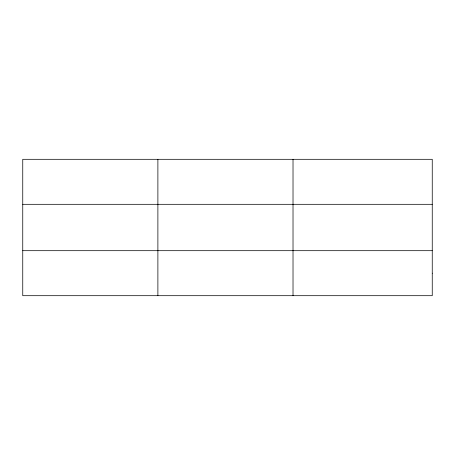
<?xml version="1.0" encoding="UTF-8"?>
<svg xmlns="http://www.w3.org/2000/svg" width="455" height="455" viewBox="0 0 455 455"><rect width="100%" height="100%" fill="white"/><g stroke="black" fill="none" stroke-linecap="round" stroke-linejoin="round"><path stroke-width="0.68" d="M157.885 159.307L157.885 295.693M293.02 159.307L293.02 295.693M22.75 204.312L432.25 204.312M22.75 250.688L432.25 250.688M432.25 273.188L432.25 295.693L22.75 295.693L22.75 159.307L432.25 159.307L432.25 273.188"/></g></svg>
